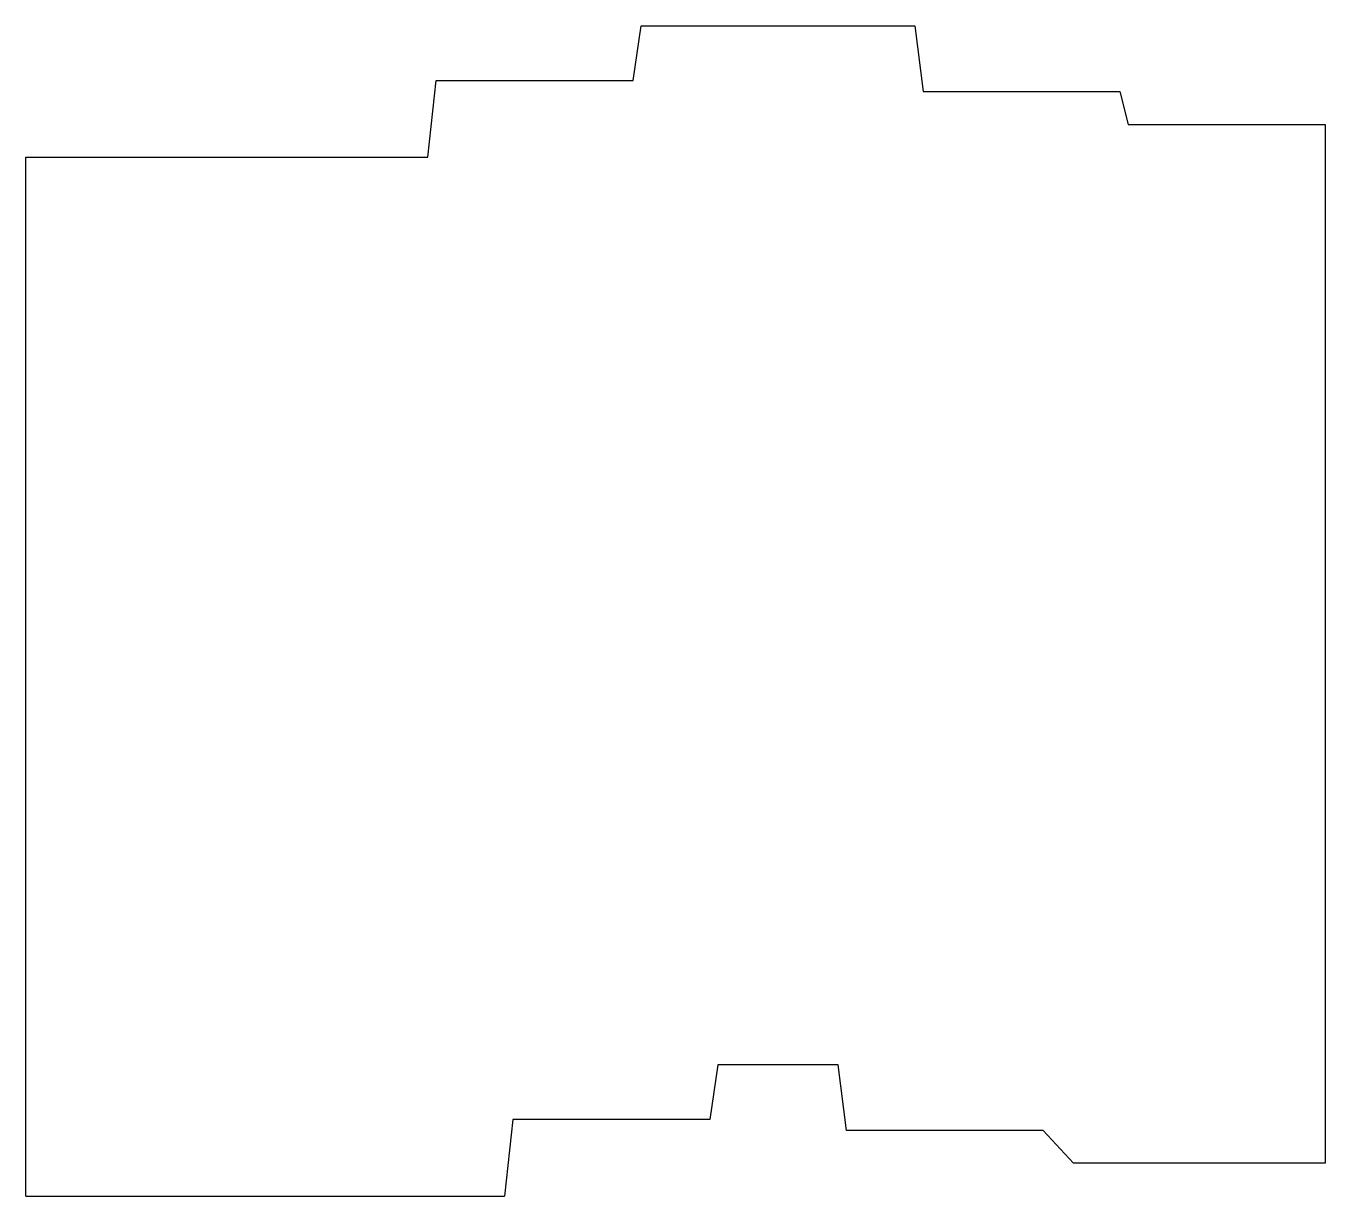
# Model space of a CAD drawing. Header units: millimetres. Extents: x 88 to 206, y -162 to -55.
import ezdxf

# ---------------------------------------------------------------- set-up
doc = ezdxf.new("R2010")
doc.units = ezdxf.units.MM

msp = doc.modelspace()

# ---------------------------------------------------------------- linework, layer by layer
at = {"linetype": 'CONTINUOUS'}
for p, q in [((143, -60), (143.75, -55)), ((143.75, -55), (168.75, -55)), ((168.75, -55), (169.5, -61)), ((124.25, -67), (125, -60)), ((125, -60), (143, -60)), ((169.5, -61), (187.5, -61)), ((187.5, -61), (188.2501, -64)), ((188.2501, -64), (206.25, -64)), ((206.25, -64), (206.25, -159)), ((87.5, -162), (87.5, -67)), ((87.5, -67), (124.25, -67)), ((150.75, -150), (150, -155)), ((161.75, -150), (150.75, -150)), ((162.5, -156), (161.75, -150)), ((132, -155), (131.25, -162)), ((150, -155), (132, -155)), ((180.5, -156), (162.5, -156)), ((183.25, -159), (180.5, -156)), ((206.25, -159), (183.25, -159)), ((87.5, -162), (131.25, -162))]:
    msp.add_line(p, q, dxfattribs=at)

doc.saveas('drawing.dxf')
